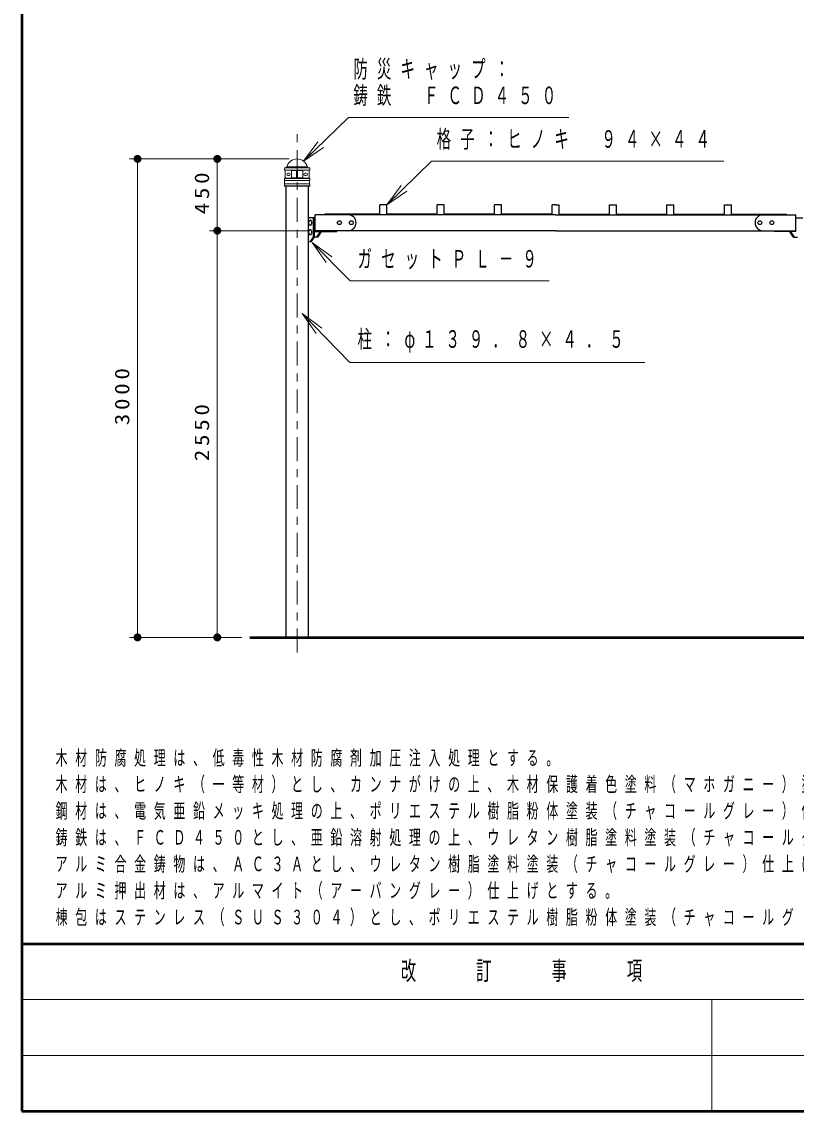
# Model space of a CAD drawing. Units: millimetres on the paper, scale 1:50. Extents: x -365 to 10, y -47 to 257.
# Drawn here: x -365 to -267.9, y 0 to 136.6 of the extents above; entities that cross this region are included whole.
import ezdxf

# ---------------------------------------------------------------- set-up
doc = ezdxf.new("R2010")
doc.units = ezdxf.units.MM
doc.linetypes.add('USER2', pattern=[6, 3, -1, 1, -1])
doc.layers.add('LY_1', color=7, linetype='Continuous', lineweight=25)
doc.layers.add('LY_2', color=7, linetype='Continuous', lineweight=13)
doc.styles.add('ＭＳ ゴシック', font='')
doc.styles.get('ＭＳ ゴシック').set_extended_font_data('MS Gothic')

# ---------------------------------------------------------------- blocks, each defined once
blk = doc.blocks.new('filled_dot')
at = {"color": 0, "linetype": 'Continuous', "lineweight": -2, "const_width": 1.25}
blk.add_lwpolyline([(-0.625, 0, 1), (0.625, 0, 1)], format="xyb", close=True, dxfattribs=at)

msp = doc.modelspace()

# ---------------------------------------------------------------- linework, layer by layer
at = {"layer": 'LY_1', "linetype": 'USER2', "lineweight": 13}
msp.add_line((-330.491, 57.521), (-330.491, 122.644), dxfattribs=at)
at = {"layer": 'LY_1', "lineweight": 13}
for p, q in [((-329.687, 119.124), (-327.89, 121.578)), ((-329.687, 119.124), (-327.541, 121.22)), ((-327.191, 120.862), (-329.687, 119.124)), ((-331.491, 119.42), (-351.491, 119.42)), ((-350.491, 59.42), (-350.491, 119.42)), ((-340.491, 110.42), (-340.491, 119.42)), ((-332.071, 118.282), (-332.051, 118.302)), ((-332.071, 118.282), (-332.071, 118.022)), ((-332.071, 118.282), (-328.911, 118.282)), ((-332.071, 118.022), (-328.911, 118.022)), ((-332.071, 118.022), (-332.051, 118.002)), ((-332.051, 118.302), (-328.931, 118.302)), ((-332.051, 118.002), (-331.229, 117.966)), ((-332.051, 118.002), (-328.931, 118.002)), ((-331.991, 117.997), (-331.991, 117.006)), ((-331.889, 118.302), (-331.771, 118.42)), ((-331.771, 118.42), (-329.211, 118.42)), ((-331.641, 117.652), (-331.501, 117.652)), ((-331.191, 117.964), (-330.561, 117.964)), ((-331.191, 117.926), (-331.191, 117.077)), ((-330.561, 117.962), (-330.561, 117.042)), ((-329.791, 117.964), (-330.421, 117.964)), ((-330.421, 117.962), (-330.421, 117.042)), ((-329.791, 117.926), (-329.791, 117.077)), ((-328.931, 118.002), (-329.753, 117.966)), ((-329.341, 117.652), (-329.481, 117.652)), ((-329.093, 118.302), (-329.211, 118.42)), ((-328.991, 117.997), (-328.991, 117.006)), ((-328.931, 118.302), (-328.911, 118.282)), ((-328.931, 118.002), (-328.911, 118.022)), ((-328.911, 118.282), (-328.911, 118.022)), ((-332.031, 117.002), (-332.071, 116.962)), ((-332.071, 116.962), (-328.911, 116.962)), ((-332.071, 116.962), (-332.071, 116.722)), ((-332.071, 116.722), (-328.911, 116.722)), ((-332.071, 116.722), (-332.051, 116.702)), ((-332.051, 116.302), (-332.071, 116.282)), ((-332.071, 116.282), (-328.911, 116.282)), ((-332.071, 116.282), (-332.071, 116.042)), ((-332.051, 116.702), (-328.931, 116.702)), ((-332.051, 116.702), (-332.051, 116.302)), ((-332.051, 116.302), (-328.931, 116.302)), ((-332.031, 117.002), (-331.229, 117.037)), ((-332.031, 117.002), (-328.951, 117.002)), ((-331.641, 117.352), (-331.501, 117.352)), ((-331.191, 117.038), (-330.561, 117.038)), ((-329.791, 117.038), (-330.421, 117.038)), ((-328.951, 117.002), (-329.753, 117.037)), ((-329.341, 117.352), (-329.481, 117.352)), ((-328.951, 117.002), (-328.911, 116.962)), ((-328.911, 116.722), (-328.931, 116.702)), ((-328.931, 116.702), (-328.931, 116.302)), ((-328.931, 116.302), (-328.911, 116.282)), ((-328.911, 116.962), (-328.911, 116.722)), ((-328.911, 116.282), (-328.911, 116.042)), ((-332.071, 116.042), (-328.911, 116.042)), ((-332.071, 116.042), (-332.031, 116.002)), ((-332.031, 116.002), (-328.951, 116.002)), ((-328.911, 116.042), (-328.951, 116.002)), ((-319.251, 113.65), (-317.453, 116.103)), ((-319.251, 113.65), (-317.104, 115.745)), ((-316.755, 115.387), (-319.251, 113.65)), ((-329.011, 110.42), (-341.491, 110.42)), ((-340.491, 59.42), (-340.491, 110.42)), ((-328.594, 108.917), (-326.483, 106.785)), ((-328.594, 108.917), (-326.127, 107.137)), ((-326.838, 106.434), (-328.594, 108.917)), ((-329.835, 100.014), (-327.742, 97.864)), ((-329.835, 100.014), (-327.384, 98.213)), ((-328.101, 97.515), (-329.835, 100.014)), ((-337.409, 59.42), (-351.491, 59.42))]:
    msp.add_line(p, q, dxfattribs=at)
at = {"layer": 'LY_1'}
for p, q in [((-331.889, 116.002), (-331.889, 59.42)), ((-329.093, 116.002), (-329.093, 59.42)), ((-319.251, 113.65), (-320.131, 113.65)), ((-320.131, 112.42), (-320.131, 113.65)), ((-319.251, 112.42), (-319.251, 113.65)), ((-312.051, 113.65), (-312.931, 113.65)), ((-312.931, 112.42), (-312.931, 113.65)), ((-312.051, 112.42), (-312.051, 113.65)), ((-304.851, 113.65), (-305.731, 113.65)), ((-305.731, 112.42), (-305.731, 113.65)), ((-304.851, 112.42), (-304.851, 113.65)), ((-298.091, 113.65), (-298.531, 113.65)), ((-298.531, 112.42), (-298.531, 113.65)), ((-298.091, 113.65), (-297.651, 113.65)), ((-297.651, 112.42), (-297.651, 113.65)), ((-291.331, 113.65), (-290.451, 113.65)), ((-291.331, 112.42), (-291.331, 113.65)), ((-290.451, 112.42), (-290.451, 113.65)), ((-284.131, 113.65), (-283.251, 113.65)), ((-284.131, 112.42), (-284.131, 113.65)), ((-283.251, 112.42), (-283.251, 113.65)), ((-276.931, 113.65), (-276.051, 113.65)), ((-276.931, 112.42), (-276.931, 113.65)), ((-276.051, 112.42), (-276.051, 113.65)), ((-320.131, 112.5), (-327.031, 112.5)), ((-327.031, 112.42), (-327.031, 112.5)), ((-298.091, 112.42), (-324.091, 112.42)), ((-312.931, 112.5), (-319.251, 112.5)), ((-305.731, 112.5), (-312.051, 112.5)), ((-298.531, 112.5), (-304.851, 112.5)), ((-298.091, 112.42), (-272.091, 112.42)), ((-297.651, 112.5), (-291.331, 112.5)), ((-290.451, 112.5), (-284.131, 112.5)), ((-283.251, 112.5), (-276.931, 112.5)), ((-276.051, 112.5), (-269.151, 112.5)), ((-269.151, 112.42), (-269.151, 112.5)), ((-298.091, 110.42), (-324.091, 110.42)), ((-298.091, 110.42), (-272.091, 110.42))]:
    msp.add_line(p, q, dxfattribs=at)
at = {"layer": 'LY_1', "color": 40}
for p, q in [((-328.211, 110.3), (-328.211, 112.42)), ((-324.091, 112.42), (-328.211, 112.42)), ((-272.091, 112.42), (-267.971, 112.42)), ((-267.971, 110.3), (-267.971, 112.42)), ((-328.211, 112.02), (-329.093, 112.02)), ((-328.423, 109.62), (-328.423, 112.02)), ((-328.296, 109.62), (-328.296, 112.02)), ((-267.971, 112.02), (-267.089, 112.02)), ((-328.848, 109.02), (-328.423, 109.62)), ((-328.72, 109.02), (-328.296, 109.62)), ((-327.9, 109.62), (-328.423, 109.62)), ((-324.091, 110.42), (-328.211, 110.42)), ((-328.211, 110.3), (-325.491, 110.3)), ((-328.028, 109.62), (-327.603, 110.22)), ((-327.9, 109.62), (-327.476, 110.22)), ((-327.603, 110.22), (-327.603, 110.3)), ((-327.476, 110.22), (-327.603, 110.22)), ((-327.476, 110.22), (-327.476, 110.3)), ((-325.491, 110.3), (-325.491, 110.42)), ((-272.091, 110.42), (-267.971, 110.42)), ((-270.691, 110.3), (-270.691, 110.42)), ((-267.971, 110.3), (-270.691, 110.3)), ((-268.706, 110.22), (-268.706, 110.3)), ((-268.706, 110.22), (-268.579, 110.22)), ((-268.281, 109.62), (-268.706, 110.22)), ((-268.579, 110.22), (-268.579, 110.3)), ((-268.154, 109.62), (-268.579, 110.22)), ((-268.281, 109.62), (-267.758, 109.62))]:
    msp.add_line(p, q, dxfattribs=at)
at = {"layer": 'LY_1', "color": 40, "lineweight": 13}
msp.add_line((-328.72, 109.02), (-329.093, 109.02), dxfattribs=at)
at = {"layer": 'LY_1', "lineweight": 50}
msp.add_line((-336.409, 59.42), (-125.544, 59.42), dxfattribs=at)
at = {"layer": 'LY_1', "lineweight": 13}
for points in [[(-329.687, 119.124), (-324.06, 124.619), (-296.432, 124.619)], [(-319.251, 113.65), (-313.623, 119.144), (-276.996, 119.144)], [(-328.594, 108.917), (-323.857, 104.134), (-298.902, 104.134)], [(-329.835, 100.014), (-323.866, 93.88), (-286.911, 93.88)]]:
    msp.add_lwpolyline(points, dxfattribs=at)
at = {"layer": 'LY_1', "color": 40}
for points in [[(-328.848, 111.72), (-328.866, 111.718), (-328.884, 111.715), (-328.902, 111.709), (-328.92, 111.701), (-328.937, 111.691), (-328.954, 111.679), (-328.969, 111.665), (-328.984, 111.649), (-328.998, 111.632), (-329.01, 111.612), (-329.021, 111.592), (-329.031, 111.57), (-329.04, 111.546), (-329.047, 111.522), (-329.052, 111.497), (-329.056, 111.472), (-329.059, 111.446), (-329.06, 111.42), (-329.059, 111.393), (-329.056, 111.367), (-329.052, 111.342), (-329.047, 111.317), (-329.04, 111.293), (-329.031, 111.27), (-329.021, 111.247), (-329.01, 111.227), (-328.998, 111.207), (-328.984, 111.19), (-328.969, 111.174), (-328.954, 111.16), (-328.937, 111.148), (-328.92, 111.138), (-328.902, 111.13), (-328.884, 111.124), (-328.866, 111.121), (-328.848, 111.12), (-328.829, 111.121), (-328.811, 111.124), (-328.793, 111.13), (-328.775, 111.138), (-328.758, 111.148), (-328.741, 111.16), (-328.726, 111.174), (-328.711, 111.19), (-328.698, 111.207), (-328.685, 111.227), (-328.674, 111.247), (-328.664, 111.27), (-328.655, 111.293), (-328.648, 111.317), (-328.643, 111.342), (-328.639, 111.367), (-328.636, 111.393), (-328.635, 111.42), (-328.636, 111.446), (-328.639, 111.472), (-328.643, 111.497), (-328.648, 111.522), (-328.655, 111.546), (-328.664, 111.57), (-328.674, 111.592), (-328.685, 111.612), (-328.698, 111.632), (-328.711, 111.649), (-328.726, 111.665), (-328.741, 111.679), (-328.758, 111.691), (-328.775, 111.701), (-328.793, 111.709), (-328.811, 111.715), (-328.829, 111.718)], [(-328.848, 110.52), (-328.866, 110.518), (-328.884, 110.515), (-328.902, 110.509), (-328.92, 110.501), (-328.937, 110.491), (-328.954, 110.479), (-328.969, 110.465), (-328.984, 110.449), (-328.998, 110.432), (-329.01, 110.412), (-329.021, 110.392), (-329.031, 110.37), (-329.04, 110.346), (-329.047, 110.322), (-329.052, 110.297), (-329.056, 110.272), (-329.059, 110.246), (-329.06, 110.22), (-329.059, 110.193), (-329.056, 110.167), (-329.052, 110.142), (-329.047, 110.117), (-329.04, 110.093), (-329.031, 110.07), (-329.021, 110.047), (-329.01, 110.027), (-328.998, 110.007), (-328.984, 109.99), (-328.969, 109.974), (-328.954, 109.96), (-328.937, 109.948), (-328.92, 109.938), (-328.902, 109.93), (-328.884, 109.924), (-328.866, 109.921), (-328.848, 109.92), (-328.829, 109.921), (-328.811, 109.924), (-328.793, 109.93), (-328.775, 109.938), (-328.758, 109.948), (-328.741, 109.96), (-328.726, 109.974), (-328.711, 109.99), (-328.698, 110.007), (-328.685, 110.027), (-328.674, 110.047), (-328.664, 110.07), (-328.655, 110.093), (-328.648, 110.117), (-328.643, 110.142), (-328.639, 110.167), (-328.636, 110.193), (-328.635, 110.22), (-328.636, 110.246), (-328.639, 110.272), (-328.643, 110.297), (-328.648, 110.322), (-328.655, 110.346), (-328.664, 110.37), (-328.674, 110.392), (-328.685, 110.412), (-328.698, 110.432), (-328.711, 110.449), (-328.726, 110.465), (-328.741, 110.479), (-328.758, 110.491), (-328.775, 110.501), (-328.793, 110.509), (-328.811, 110.515), (-328.829, 110.518)]]:
    msp.add_lwpolyline(points, close=True, dxfattribs=at)
for centre in [(-325.191, 111.42), (-323.691, 111.42), (-272.491, 111.42), (-270.991, 111.42)]:
    msp.add_circle(centre, 0.24, dxfattribs=at)
at = {"layer": 'LY_1', "lineweight": 13}
for centre, radius, start, end in [((-330.491, 118.1), 1.319, 14.00253, 165.99746), ((-331.641, 117.502), 0.15, 90, 270), ((-331.501, 117.502), 0.15, 270, 90), ((-331.231, 117.926), 0.04, 0, 87.5), ((-330.601, 117.962), 0.04, 0, 90), ((-330.381, 117.962), 0.04, 90, 180), ((-329.751, 117.926), 0.04, 92.5, 180), ((-329.481, 117.502), 0.15, 90, 270), ((-329.341, 117.502), 0.15, 270, 90), ((-331.231, 117.077), 0.04, 272.5, 0), ((-330.601, 117.042), 0.04, 270, 0), ((-330.381, 117.042), 0.04, 180, 270), ((-329.751, 117.077), 0.04, 180, 267.5)]:
    msp.add_arc(centre, radius, start, end, dxfattribs=at)
at = {"layer": 'LY_1', "color": 40}
for centre, start, end in [((-324.091, 111.42), 270, 90), ((-272.091, 111.42), 90, 270)]:
    msp.add_arc(centre, 1, start, end, dxfattribs=at)
at = {"layer": 'LY_2', "lineweight": 50}
for p, q in [((-365, 257), (-365, 0)), ((-365, 21), (0, 21)), ((-365, 0), (0, 0))]:
    msp.add_line(p, q, dxfattribs=at)
at = {"layer": 'LY_2'}
for p, q in [((-365, 14), (-238.5, 14)), ((-278.5, 14), (-278.5, 0)), ((-365, 7), (-238.5, 7))]:
    msp.add_line(p, q, dxfattribs=at)

# ---------------------------------------------------------------- block references
at = {"layer": 'LY_1', "lineweight": 13, "xscale": 0.4, "yscale": 0.4}
for p, rotation in [((-350.491, 119.42), 270), ((-340.491, 119.42), 270), ((-340.491, 110.42), 90), ((-340.491, 110.42), 270), ((-350.491, 59.42), 90), ((-340.491, 59.42), 90)]:
    msp.add_blockref('filled_dot', p, dxfattribs=dict(at, rotation=rotation))

# ---------------------------------------------------------------- texts
at = {"layer": 'LY_1', "style": 'ＭＳ ゴシック'}
for s, insert, char_height, attachment_point in [('\\T1.64;\\W0.6;防災キャップ：', (-323.432, 130.569), 2.199, 4), ('\\T1.64;\\W0.6;鋳鉄\u3000ＦＣＤ４５０', (-323.432, 127.269), 2.199, 4), ('\\T1.64;\\W0.6;格子：ヒノキ\u3000９４×４４', (-312.996, 121.794), 2.199, 4), ('\\T1.64;\\W0.6;ガセットＰＬ－９', (-322.902, 106.784), 2.199, 4), ('\\T1.63;\\W0.6;柱：φ１３９．８×４．５', (-322.911, 96.53), 2.199, 4), ('\\T1.64;\\W0.6;木材防腐処理は、低毒性木材防腐剤加圧注入処理とする。', (-360.761, 43.186), 1.833, 7), ('\\T1.64;\\W0.6;木材は、ヒノキ（一等材）とし、カンナがけの上、木材保護着色塗料（マホガニー）塗装仕上げとする。', (-360.761, 39.853), 1.833, 7), ('\\T1.64;\\W0.6;鋼材は、電気亜鉛メッキ処理の上、ポリエステル樹脂粉体塗装（チャコールグレー）仕上げとする。', (-360.761, 36.52), 1.833, 7), ('\\T1.64;\\W0.6;鋳鉄は、ＦＣＤ４５０とし、亜鉛溶射処理の上、ウレタン樹脂塗料塗装（チャコールグレー）仕上げとする。', (-360.761, 33.186), 1.833, 7), ('\\T1.64;\\W0.6;アルミ合金鋳物は、ＡＣ３Ａとし、ウレタン樹脂塗料塗装（チャコールグレー）仕上げとする。', (-360.761, 29.853), 1.833, 7), ('\\T1.64;\\W0.6;アルミ押出材は、アルマイト（アーバングレー）仕上げとする。', (-360.761, 26.52), 1.833, 7), ('\\T1.64;\\W0.6;棟包はステンレス（ＳＵＳ３０４）とし、ポリエステル樹脂粉体塗装（チャコールグレー）仕上げとする。', (-360.761, 23.186), 1.833, 7)]:
    msp.add_mtext(s, dxfattribs=dict(at, insert=insert, char_height=char_height, attachment_point=attachment_point))
at = {"layer": 'LY_1', "char_height": 1.833, "attachment_point": 8, "rotation": 90, "style": 'ＭＳ ゴシック'}
for s, insert in [('\\T1.33;\\W1.15;450', (-341.491, 115.335)), ('\\T1.33;\\W1.15;3000', (-351.491, 89.843)), ('\\T1.33;\\W1.15;2550', (-341.491, 85.329))]:
    msp.add_mtext(s, dxfattribs=dict(at, insert=insert))
at = {"layer": 'LY_2', "color": 4, "insert": (-301.75, 17.5), "char_height": 2.346, "attachment_point": 5, "style": 'ＭＳ ゴシック'}
msp.add_mtext('\\T1.64;\\W0.6;改\u3000\u3000訂\u3000\u3000事\u3000\u3000項', dxfattribs=at)

doc.saveas('drawing.dxf')
